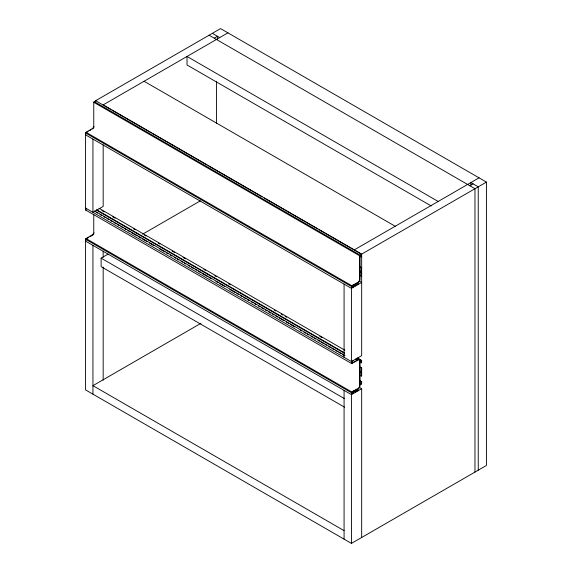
<?xml version="1.0" encoding="UTF-8"?>
<svg xmlns="http://www.w3.org/2000/svg" width="572" height="572" viewBox="0 0 572 572"><rect width="100%" height="100%" fill="white"/><g stroke="black" fill="none" stroke-linecap="round" stroke-linejoin="round"><path stroke-width="0.86" d="M85.993 210.196L85.578 209.96L85.578 132.976L85.993 132.268L92.128 128.729A2.317 1.337 -60 0 0 93.758 125.89L93.758 102.281L95.803 100.858M95.803 100.622L220.556 28.6L486.422 182.096L486.422 465.472L351.444 543.4L85.578 389.904L85.578 239.246L85.993 238.538L92.128 234.992A2.317 1.337 -60 0 0 93.758 232.16L93.758 214.65M351.444 543.4L351.444 392.735L351.851 392.027L357.986 388.488A2.317 1.337 -60 0 0 359.624 385.65L359.624 361.096A2.317 1.337 -60 0 0 357.986 360.145L351.501 363.656L351.444 286.472L351.851 285.764L357.986 282.218A2.317 1.337 -60 0 0 359.624 279.386L359.624 255.77L361.668 254.354M94.173 102.038L95.395 101.33M214.214 38.167L217.489 36.272L217.489 38.946M227.921 32.847L103.167 104.876L361.668 254.118L486.422 182.096M86.708 132.325L88.138 131.503M89.568 130.673L90.998 129.844M88.853 237.351L85.993 239.01L85.993 240.426M90.283 236.529L91.713 235.7M92.128 235.464L92.535 235.228A2.317 1.337 -60 0 0 93.694 234.005M344.537 407.171L101.122 266.638L101.122 258.136L108.044 254.14M142.65 234.162L200.322 200.865M201.029 323.252L92.943 385.657L344.079 530.652M354.304 249.871L479.057 177.842M469.855 185.757L473.123 183.862M359.716 256.299L361.668 256.95M359.716 267.16L361.668 267.818L359.352 266.473M361.261 268.053L361.261 271.829L360.031 272.537L360.031 255.534L361.261 254.826L361.261 257.185M361.668 275.847L361.261 276.083L361.261 272.301L360.031 273.008L360.031 279.622A2.317 1.337 -60 0 1 358.394 282.454L357.986 284.584M353.489 287.18L353.489 286.708L351.851 287.652L351.851 286.236L357.579 282.925L357.579 284.348L355.534 285.528L353.989 284.634M355.534 359.202L355.534 359.674L357.579 358.494L357.579 359.91L351.851 363.22L351.851 361.804L353.489 360.389M359.716 362.09L361.668 362.748L361.64 360.517L360.031 361.332L360.031 360.389A2.317 1.337 -60 0 0 358.394 359.438L357.986 359.674L357.986 357.786M359.716 367.288L361.668 367.939L361.668 375.968L359.716 375.318M361.261 368.175L361.261 371.957L360.031 372.665L360.031 361.804L361.261 361.096L361.261 362.984M361.261 376.204L361.261 372.429L360.031 373.137L360.031 384.47L361.261 383.762L361.261 381.874L359.716 380.981M361.261 381.874L361.668 381.638L361.64 383.898L360.031 384.942L360.031 385.893A2.317 1.337 -60 0 1 358.394 388.724L357.986 390.848M353.489 393.443L353.489 392.971L351.851 393.915L351.851 392.499L357.579 389.196L357.579 390.612L355.534 391.791L353.989 390.898M361.668 537.494L361.668 388.724L351.444 394.63L85.578 241.134M212.376 33.326L219.741 37.573M209.102 35.214L474.967 188.703L474.967 472.086M438.152 201.458L187.015 56.464L187.015 64.965L431.202 205.941M144.072 81.26L395.209 226.255M95.796 100.801L110.482 109.281M112.026 110.174L151.444 132.933M152.989 133.819L207.093 165.058M208.637 165.951L261.962 196.739M264.278 198.076L317.61 228.864M319.155 229.758L360.889 253.854M94.173 101.566L360.031 255.062M93.758 102.281L359.624 255.77M359.716 270.935L361.261 271.829M359.716 271.407L361.261 272.301M359.716 275.189L361.261 276.083M359.459 281.181L361.668 282.454L351.444 288.359L85.578 134.863M356.034 283.455L357.579 284.348M353.217 284.663L355.534 286L355.534 285.528M85.993 132.268L353.489 286.708M85.578 132.976L351.444 286.472M99.078 208.308L344.852 350.2M101.887 210.553L104.204 211.89M112.784 216.838L115.101 218.182M133.576 228.843L135.164 229.751M144.437 235.106L146.017 236.029M158.351 243.136L159.895 244.029M172.258 251.172L174.574 252.509M183.112 257.443L185.428 258.787M203.904 269.448L205.491 270.356M214.8 275.74L216.345 276.633M228.707 283.769L230.259 284.663M274.274 310.067L275.818 310.961M281.188 314.071L282.775 314.979M285.128 316.345L286.672 317.238M319.834 336.379L322.193 337.73M357.7 358.244L361.64 360.517M357.6 358.272L361.668 360.625M356.034 359.023L357.579 359.91M96.625 209.724L344.716 352.96M96.625 210.196L344.716 353.432M94.58 210.904L344.988 355.477M96.125 212.269L97.676 213.163M99.993 214.5L101.537 215.394M103.854 216.731L105.398 217.625M106.95 218.518L108.494 219.412M110.811 220.749L112.355 221.643M113.9 222.537L116.223 223.874M117.768 224.767L119.312 225.654M120.856 226.548L123.18 227.892M124.725 228.779L126.269 229.672M127.813 230.566L130.13 231.903M131.682 232.797L137.087 235.921M138.631 236.815L140.955 238.152M142.5 239.046L147.133 241.72M149.456 243.057L154.09 245.738M159.502 248.863L164.915 251.98M166.459 252.874L168.004 253.768M170.32 255.105L171.865 255.999M174.188 257.336L175.733 258.229M177.277 259.123L178.821 260.017M181.138 261.354L182.69 262.248M184.234 263.141L185.778 264.028M188.095 265.372L189.639 266.259M191.191 267.153L193.508 268.49M195.052 269.383L196.596 270.277M198.141 271.171L200.465 272.508M202.009 273.402L207.422 276.526M208.966 277.42L211.282 278.757M215.923 281.431L218.239 282.768M219.784 283.662L224.424 286.343M229.83 289.468L235.242 292.585M236.787 293.479L238.331 294.373M240.655 295.71L242.199 296.603M243.743 297.497L246.06 298.834M247.605 299.728L249.156 300.622M251.473 301.959L253.017 302.853M254.561 303.746L256.106 304.633M258.43 305.977L259.974 306.864M261.518 307.757L263.835 309.094M265.379 309.988L266.931 310.882M268.475 311.776L270.792 313.113M272.336 314.007L273.881 314.9M275.432 315.794L277.749 317.131M279.293 318.025L283.934 320.699M286.25 322.036L288.567 323.373M290.111 324.267L294.752 326.948M300.164 330.073L301.709 330.959M304.025 332.303L305.57 333.19M307.114 334.084L308.665 334.977M310.982 336.315L312.526 337.208M314.071 338.102L315.615 338.996M317.939 340.333L319.483 341.227M321.028 342.12L323.344 343.457M324.896 344.351L326.44 345.238M328.757 346.582L330.301 347.469M331.846 348.362L334.17 349.699M335.714 350.593L337.258 351.487M338.803 352.381L341.119 353.718M342.671 354.611L344.215 355.505M85.578 208.072L351.444 361.568L361.668 355.662L361.668 254.118M359.352 366.602L361.668 367.939M85.578 209.96L351.851 363.692M359.716 371.064L361.261 371.957M359.716 371.535L361.261 372.429M359.352 380.301L361.668 381.638M359.716 382.868L361.261 383.762M359.459 387.444L361.668 388.724M356.034 389.718L357.579 390.612M353.217 390.926L355.534 392.263L355.534 391.791M85.993 238.538L353.489 392.971M85.578 239.246L351.444 392.735M101.122 258.136L344.537 398.67M478.242 470.198L478.242 186.815L470.878 182.568L470.878 185.242M344.079 284.112L344.079 357.314M344.079 390.376L344.079 539.153M216.466 81.346L216.466 123.23M103.167 144.816L103.167 206.42L92.943 212.319L92.943 139.118M103.167 251.058L103.167 257.3M103.167 267.095L103.167 380.237M92.943 245.381L92.943 394.158M85.993 132.74L85.993 134.155M85.993 208.308L85.993 209.724M94.115 232.918A2.317 1.337 -60 0 1 93.951 233.469M94.115 126.648A2.317 1.337 -60 0 1 93.951 127.198M93.694 127.742A2.317 1.337 -60 0 1 93.35 128.235M92.957 128.65A2.317 1.337 -60 0 1 92.535 128.965"/></g></svg>
